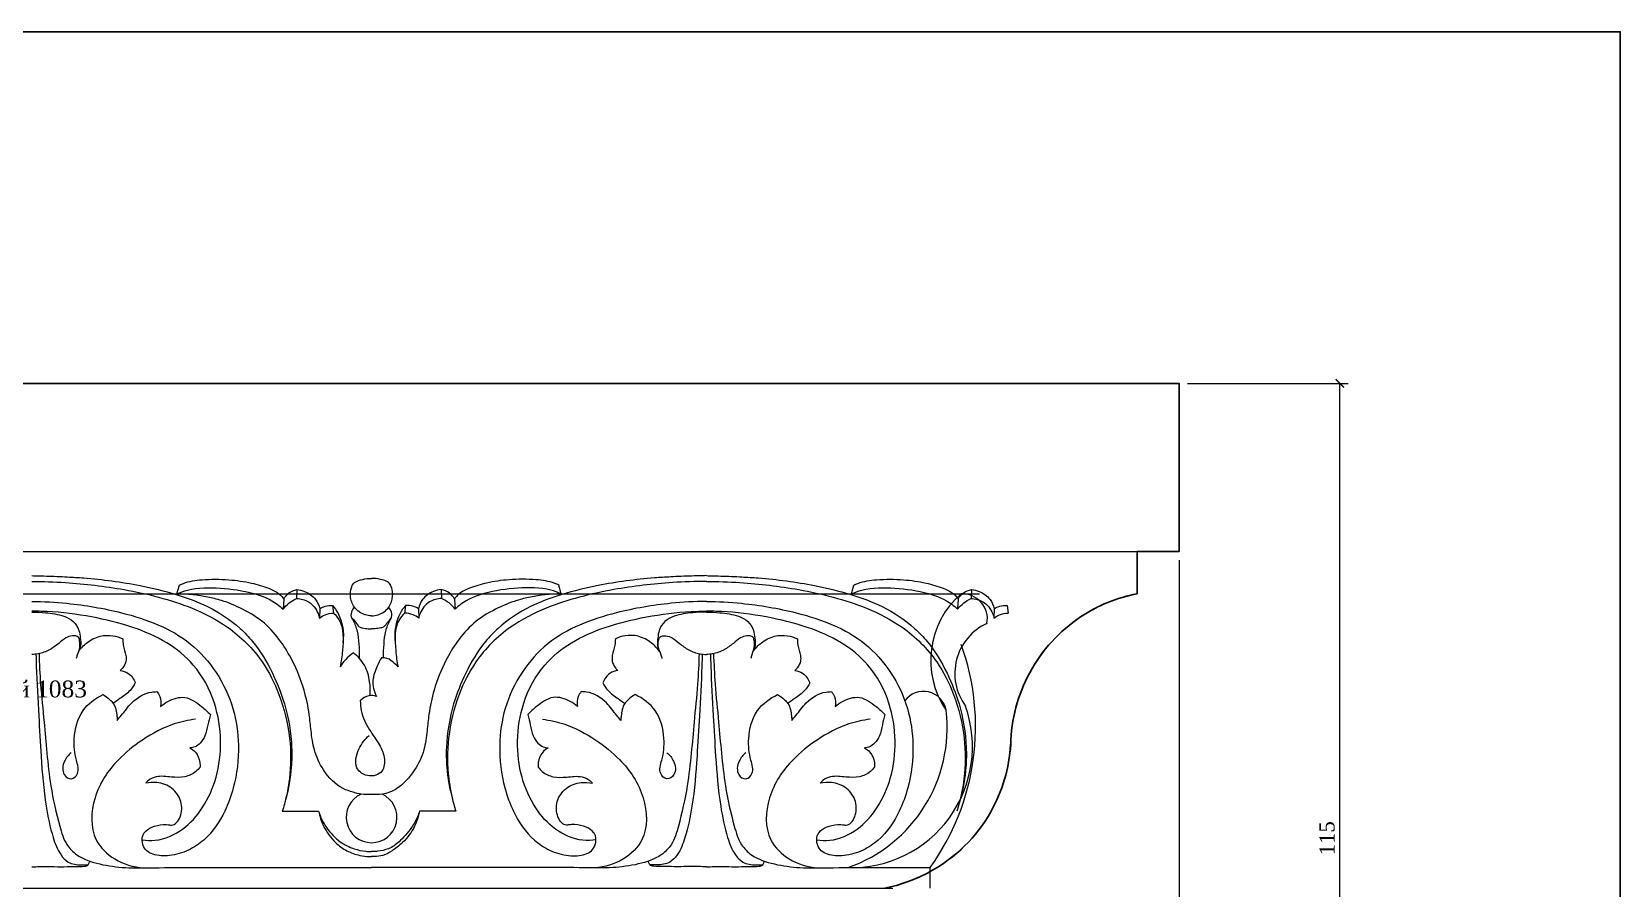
# Model space of a CAD drawing. Header units: millimetres. Extents: x 309006 to 309306, y -103815 to -103615.
# Drawn here: x 309117 to 309305.9, y -103716.8 to -103615 of the extents above; entities that cross this region are included whole.
import ezdxf
from ezdxf import colors
from ezdxf.entities.mleader import LeaderData, LeaderLine
from ezdxf.math import Vec2, Vec3

# ---------------------------------------------------------------- set-up
doc = ezdxf.new("R2010")
doc.units = ezdxf.units.MM
doc.header["$MEASUREMENT"] = 0
doc.layers.add('0.05', color=7, linetype='Continuous', lineweight=5)
doc.layers.add('размеры в модели', color=7, linetype='Continuous')
doc.styles.get("Standard").update_dxf_attribs({"font": 'times.ttf'})
doc.dimstyles.new('M_1', dxfattribs={"dimtxt": 1.8, "dimasz": 1, "dimexe": 1, "dimexo": 1, "dimgap": 0.6, "dimtad": 1, "dimdec": 0, "dimdsep": 46, "dimtxsty": 'Standard', "dimblk": 'ARCHTICK', "dimcen": -5, "dimclrd": 7, "dimclre": 7, "dimclrt": 7, "dimadec": 0, "dimazin": 0, "dimtfac": 1, "dimtdec": 0, "dimtmove": 0, "dimatfit": 3, "dimfxl": 1, "dimtolj": 1, "dimtzin": 0, "dimlwd": 5, "dimlwe": 5, "dimarcsym": 0})

# ---------------------------------------------------------------- blocks, each defined once
blk = doc.blocks.new('_ArchTick')
at = {"color": 0, "linetype": 'ByBlock', "const_width": 0.15}
blk.add_lwpolyline([(-0.5, -0.5), (0.5, 0.5)], dxfattribs=at)
blk = doc.blocks.new('*D23')
at = {"color": 7, "lineweight": 5, "ltscale": 1000, "transparency": 16777216}
for p, q in [((309254.44, -103656.82), (309273.56, -103656.82)), ((309272.56, -103771.82), (309272.56, -103656.82)), ((309200.94, -103771.82), (309273.56, -103771.82))]:
    blk.add_line(p, q, dxfattribs=at)
at = {"layer": 'Defpoints', "color": 0, "ltscale": 1000, "transparency": 16777216}
for p in [(309253.44, -103656.82), (309272.56, -103656.82), (309199.94, -103771.82)]:
    blk.add_point(p, dxfattribs=at)
at = {"color": 7, "lineweight": 5, "ltscale": 1000, "transparency": 16777216}
for p, rotation in [((309272.56, -103656.82), 90), ((309272.56, -103771.82), 270)]:
    blk.add_blockref('_ArchTick', p, dxfattribs=dict(at, rotation=rotation))
at = {"color": 7, "ltscale": 1000, "transparency": 16777216, "insert": (309271.04, -103710.89), "char_height": 1.8, "attachment_point": 5, "rotation": 90}
blk.add_mtext('\\A1;115', dxfattribs=at)
blk = doc.blocks.new('*D22')
at = {"color": 7, "lineweight": 5, "ltscale": 1000, "transparency": 16777216}
for p, q in [((309253.44, -103677.82), (309253.44, -103781.33)), ((309199.94, -103772.82), (309199.94, -103781.33)), ((309199.94, -103780.33), (309253.44, -103780.33))]:
    blk.add_line(p, q, dxfattribs=at)
at = {"layer": 'Defpoints', "color": 0, "ltscale": 1000, "transparency": 16777216}
for p in [(309253.44, -103676.82), (309199.94, -103771.82), (309253.44, -103780.33)]:
    blk.add_point(p, dxfattribs=at)
at = {"color": 7, "lineweight": 5, "ltscale": 1000, "transparency": 16777216, "rotation": 180}
blk.add_blockref('_ArchTick', (309199.94, -103780.33), dxfattribs=at)
at = {"color": 7, "lineweight": 5, "ltscale": 1000, "transparency": 16777216}
blk.add_blockref('_ArchTick', (309253.44, -103780.33), dxfattribs=at)
at = {"color": 7, "ltscale": 1000, "transparency": 16777216, "insert": (309228.03, -103778.81), "char_height": 1.8, "attachment_point": 5}
blk.add_mtext('\\A1;53', dxfattribs=at)

msp = doc.modelspace()

# ---------------------------------------------------------------- linework, layer by layer
at = {"color": 7, "lineweight": 15, "ltscale": 1000}
for p, q in [((309039.98, -103656.83), (309253.44, -103656.82)), ((309253.44, -103656.82), (309253.44, -103676.82)), ((309253.44, -103656.82), (309253.44, -103676.82)), ((309047.24, -103676.82), (309253.44, -103676.82)), ((309248.44, -103676.82), (309248.44, -103681.82)), ((309179.99, -103681.84), (309179.69, -103680.8)), ((309214.49, -103681.84), (309214.79, -103680.8)), ((309094.48, -103681.82), (309229.73, -103681.82)), ((309227.19, -103682.45), (309227.1, -103683.65)), ((309228.76, -103681.33), (309228.73, -103682.38)), ((309231.47, -103683.6), (309231.43, -103684.73)), ((309233, -103683.22), (309233.12, -103684.12)), ((309223.84, -103716.82), (309223.84, -103714.36)), ((309039.98, -103716.82), (309219.41, -103716.82))]:
    msp.add_line(p, q, dxfattribs=at)
at = {"color": 6, "ltscale": 1000}
msp.add_lwpolyline([(309005.89, -103815.04), (309305.89, -103815.04), (309305.89, -103615.04), (309005.89, -103615.04)], close=True, dxfattribs=at)
at = {"color": 7}
for points in [[(309099.48, -103656.83), (309099.48, -103656.83), (309253.44, -103656.82), (309253.44, -103676.82)], [(309193.94, -103656.82), (309193.94, -103656.82), (309253.44, -103656.82), (309253.44, -103676.82)], [(309253.44, -103676.82), (309248.44, -103676.82)]]:
    msp.add_lwpolyline(points, dxfattribs=at)
msp.add_lwpolyline([(309248.44, -103676.82), (309248.44, -103681.82, 0.098511), (309241.74, -103684.57, 0.121961), (309235.68, -103691.21, 0.118829), (309233.42, -103699.73, -0.1146), (309231.06, -103707.74, -0.139731), (309223.84, -103714.84, -0.074614), (309218.44, -103716.82)], format="xyb", dxfattribs=at)
at = {"color": 7, "lineweight": 15, "ltscale": 1000}
msp.add_lwpolyline([(309253.44, -103676.82), (309248.44, -103676.82)], dxfattribs=at)
for centre, radius, start, end in [((309234.45, -103689.76), 10.54, 131.1048, 214.3637), ((309227.64, -103684.83), 3.01, 350.0354, 92.1874), ((309252.01, -103700.04), 18.57, 101.0816, 123.586), ((309252.12, -103700.14), 18.71, 123.6885, 151.5025), ((309233.32, -103691.3), 6.54, 114.5023, 216.3606), ((309200.6, -103697.62), 28.65, 324.2287, 19.9658), ((309252.22, -103700.16), 18.8, 151.599, 178.7055), ((309223.05, -103696.16), 2.74, 9.5569, 144.6615), ((309214.5, -103699.99), 14.38, 268.3914, 19.5346), ((309208.24, -103697.73), 17.63, 289.3873, 6.5897), ((309214.99, -103698.66), 18.46, 330.5058, 356.656), ((309215, -103698.63), 18.47, 298.6117, 330.4298), ((309214.55, -103697.85), 19.36, 281.5966, 298.6651)]:
    msp.add_arc(centre, radius, start, end, dxfattribs=at)
for points, knots in [([(309197.24, -103679.67), (309196.97, -103679.68), (309196.49, -103679.69), (309195.18, -103679.73), (309194.05, -103679.77), (309192.46, -103679.85), (309189.47, -103680.03), (309185.11, -103680.61), (309180.19, -103681.81), (309176.07, -103683.29), (309173.01, -103685.3), (309170.41, -103688.02), (309168.61, -103691.08), (309166.92, -103695.29), (309166.27, -103699.12), (309166.34, -103702.94), (309166.71, -103705), (309167.05, -103706.24)], [0, 0, 0, 0, 0.808477, 1.425041, 3.933569, 4.222991, 6.180353, 12.934215, 17.366894, 21.374335, 26.019869, 28.169235, 32.623241, 36.537961, 41.762726, 44.124224, 47.990111, 47.990111, 47.990111, 47.990111]), ([(309197.24, -103680.35), (309195.9, -103680.36), (309192.22, -103680.48), (309185.8, -103681.26), (309179.21, -103682.88), (309173.52, -103685.77), (309169.89, -103689.37), (309167.57, -103694.04), (309166.41, -103698.79), (309166.43, -103703.25), (309166.99, -103706.13), (309167.37, -103707.38), (309167.45, -103707.65)], [0, 0, 0, 0, 4.001768, 11.032307, 19.410786, 24.184879, 30.024406, 34.367001, 39.703159, 44.548273, 47.627234, 48.468864, 48.468864, 48.468864, 48.468864]), ([(309179.69, -103680.8), (309179.53, -103680.72), (309178.68, -103680.35), (309176.68, -103680.08), (309173.95, -103680.08), (309171.29, -103680.47), (309169.39, -103681.01), (309168.09, -103681.59), (309167.54, -103682.11), (309167.31, -103682.42), (309167.29, -103682.45)], [0, 0, 0, 0, 0.515756, 2.779061, 5.972261, 8.691218, 10.823437, 11.882856, 12.928385, 13.039124, 13.039124, 13.039124, 13.039124]), ([(309197.24, -103679.67), (309197.51, -103679.68), (309197.98, -103679.69), (309199.29, -103679.73), (309200.43, -103679.77), (309202.01, -103679.85), (309205.01, -103680.03), (309209.36, -103680.61), (309214.29, -103681.81), (309218.41, -103683.29), (309221.46, -103685.3), (309224.07, -103688.02), (309225.87, -103691.08), (309227.56, -103695.29), (309228.2, -103699.12), (309228.13, -103702.94), (309227.77, -103705), (309227.42, -103706.24)], [0, 0, 0, 0, 0.808477, 1.425041, 3.933569, 4.222991, 6.180353, 12.934215, 17.366894, 21.374335, 26.019869, 28.169235, 32.623241, 36.537961, 41.762726, 44.124224, 47.990111, 47.990111, 47.990111, 47.990111]), ([(309197.24, -103680.35), (309198.57, -103680.36), (309202.25, -103680.48), (309208.68, -103681.26), (309215.26, -103682.88), (309220.95, -103685.77), (309224.58, -103689.37), (309226.91, -103694.04), (309228.07, -103698.79), (309228.05, -103703.25), (309227.49, -103706.13), (309227.11, -103707.38), (309227.02, -103707.65)], [0, 0, 0, 0, 4.001768, 11.032307, 19.410786, 24.184879, 30.024406, 34.367001, 39.703159, 44.548273, 47.627234, 48.468864, 48.468864, 48.468864, 48.468864]), ([(309214.79, -103680.8), (309214.94, -103680.72), (309215.79, -103680.35), (309217.8, -103680.08), (309220.52, -103680.08), (309223.19, -103680.47), (309225.09, -103681.01), (309226.38, -103681.59), (309226.93, -103682.11), (309227.17, -103682.42), (309227.19, -103682.45)], [0, 0, 0, 0, 0.515756, 2.779061, 5.972261, 8.691218, 10.823437, 11.882856, 12.928385, 13.039124, 13.039124, 13.039124, 13.039124]), ([(309179.99, -103681.84), (309179.35, -103681.84), (309178.12, -103681.91), (309176.35, -103682.19), (309174.35, -103682.68), (309172.04, -103683.65), (309169.52, -103685.18), (309167.62, -103687.4), (309166.02, -103690.07), (309164.86, -103692.99), (309164.26, -103695.83), (309164.03, -103698.21), (309163.74, -103700.51), (309162.59, -103703), (309160.86, -103704.82), (309159.72, -103705.4), (309158.6, -103705.71), (309157.85, -103705.67), (309157.03, -103705.67), (309156.27, -103705.71), (309155.15, -103705.4), (309153.41, -103704.82), (309151.69, -103703), (309150.54, -103700.51), (309150.25, -103698.21), (309150.02, -103695.83), (309149.42, -103692.99), (309148.26, -103690.07), (309146.65, -103687.4), (309144.76, -103685.18), (309142.23, -103683.65), (309139.93, -103682.68), (309137.93, -103682.19), (309136.16, -103681.91), (309134.93, -103681.84), (309134.29, -103681.84)], [-37.041661, -37.041661, -37.041661, -37.041661, -35.134622, -33.347044, -31.681795, -28.964876, -25.864823, -22.928167, -20.301658, -16.534228, -13.584039, -11.637373, -9.325887, -6.706496, -3.473058, -2.222776, -1.244358, 0, 0, 1.244358, 2.222776, 3.473058, 6.706496, 9.325887, 11.637373, 13.584039, 16.534228, 20.301658, 22.928167, 25.864823, 28.964876, 31.681795, 33.347044, 35.134622, 37.041661, 37.041661, 37.041661, 37.041661]), ([(309179.99, -103681.84), (309179.58, -103681.67), (309177.92, -103681.07), (309174.76, -103681.07), (309171.13, -103681.57), (309168.59, -103682.58), (309167.59, -103683.44), (309167.37, -103683.65)], [0, 0, 0, 0, 1.323947, 5.248922, 9.287671, 12.33774, 13.237271, 13.237271, 13.237271, 13.237271]), ([(309197.24, -103682.74), (309195.84, -103682.75), (309192.25, -103682.94), (309187.17, -103683.82), (309182.19, -103685.35), (309178.19, -103687.62), (309175.11, -103691.09), (309173.14, -103695.29), (309172.46, -103700.05), (309172.95, -103704.24), (309174.37, -103708.09), (309176.13, -103710.79), (309178.62, -103712.41), (309180.72, -103713.05), (309182.49, -103712.98), (309183.64, -103712.44), (309184.11, -103711.6), (309184.16, -103710.76), (309183.76, -103709.99), (309182.87, -103709.48), (309181.82, -103709.2), (309181.02, -103709.27), (309180.49, -103709.34), (309179.94, -103709.04), (309179.41, -103708.06), (309179.31, -103706.44), (309180.47, -103704.8), (309182.16, -103704.17), (309183.26, -103704.24), (309183.7, -103704.34)], [0, 0, 0, 0, 4.188849, 10.781633, 15.408458, 19.771902, 24.370896, 29.099783, 33.490124, 38.627716, 41.554338, 45.809023, 47.979328, 50.329301, 52.31638, 53.144016, 54.013487, 55.051325, 55.521974, 56.570971, 57.972337, 58.7358, 58.967382, 59.574583, 60.436722, 62.243535, 64.125719, 66.050583, 67.385999, 67.385999, 67.385999, 67.385999]), ([(309197.24, -103682.74), (309198.63, -103682.75), (309202.23, -103682.94), (309207.31, -103683.82), (309212.29, -103685.35), (309216.28, -103687.62), (309219.36, -103691.09), (309221.33, -103695.29), (309222.01, -103700.05), (309221.53, -103704.24), (309220.11, -103708.09), (309218.34, -103710.79), (309215.86, -103712.41), (309213.75, -103713.05), (309211.99, -103712.98), (309210.84, -103712.44), (309210.36, -103711.6), (309210.31, -103710.76), (309210.71, -103709.99), (309211.6, -103709.48), (309212.65, -103709.2), (309213.45, -103709.27), (309213.99, -103709.34), (309214.53, -103709.04), (309215.07, -103708.06), (309215.17, -103706.44), (309214, -103704.8), (309212.31, -103704.17), (309211.21, -103704.24), (309210.78, -103704.34)], [0, 0, 0, 0, 4.188849, 10.781633, 15.408458, 19.771902, 24.370896, 29.099783, 33.490124, 38.627716, 41.554338, 45.809023, 47.979328, 50.329301, 52.31638, 53.144016, 54.013487, 55.051325, 55.521974, 56.570971, 57.972337, 58.7358, 58.967382, 59.574583, 60.436722, 62.243535, 64.125719, 66.050583, 67.385999, 67.385999, 67.385999, 67.385999]), ([(309214.49, -103681.84), (309214.9, -103681.67), (309216.55, -103681.07), (309219.72, -103681.07), (309223.34, -103681.57), (309225.89, -103682.58), (309226.89, -103683.44), (309227.1, -103683.65)], [0, 0, 0, 0, 1.323947, 5.248922, 9.287671, 12.33774, 13.237271, 13.237271, 13.237271, 13.237271]), ([(309227.1, -103683.65), (309227.32, -103683.38), (309227.81, -103682.89), (309228.41, -103682.53), (309228.73, -103682.38)], [0, 0, 0, 0, 1.033904, 2.074163, 2.074163, 2.074163, 2.074163]), ([(309227.19, -103682.45), (309227.34, -103682.17), (309227.78, -103681.65), (309228.42, -103681.4), (309228.76, -103681.33)], [0, 0, 0, 0, 0.942392, 1.976288, 1.976288, 1.976288, 1.976288]), ([(309228.73, -103682.38), (309229.21, -103682.41), (309230.32, -103682.68), (309231.18, -103683.78), (309231.4, -103684.54), (309231.43, -103684.73)], [0, 0, 0, 0, 1.460822, 3.262784, 3.83394, 3.83394, 3.83394, 3.83394]), ([(309228.76, -103681.33), (309229.07, -103681.37), (309229.9, -103681.58), (309231, -103682.31), (309231.38, -103683.21), (309231.47, -103683.6)], [0, 0, 0, 0, 0.945261, 2.540891, 3.749712, 3.749712, 3.749712, 3.749712]), ([(309184.12, -103711.05), (309183.61, -103711.14), (309181.89, -103711.23), (309179.15, -103710), (309176.7, -103707.22), (309175.09, -103703.57), (309174.59, -103699.25), (309175.33, -103694.55), (309177.57, -103690.36), (309181.18, -103687.42), (309185.39, -103685.64), (309190.2, -103684.47), (309194.25, -103683.95), (309196.63, -103683.9), (309197.24, -103683.91)], [0, 0, 0, 0, 1.551786, 5.067255, 8.524265, 12.491706, 16.836752, 21.412361, 26.572737, 30.69784, 35.124723, 40.185262, 45.516198, 47.327416, 47.327416, 47.327416, 47.327416]), ([(309197.24, -103684.01), (309196.7, -103684), (309195.41, -103684.07), (309193.7, -103684.3), (309192.25, -103685.04), (309191.6, -103686.06), (309191.46, -103687.08), (309191.34, -103688.1), (309191.81, -103688.85), (309191.92, -103689.38), (309191.95, -103689.52)], [0, 0, 0, 0, 1.622426, 3.865878, 5.132572, 6.368876, 7.300728, 8.215673, 9.370178, 9.820989, 9.820989, 9.820989, 9.820989]), ([(309210.36, -103711.05), (309210.87, -103711.14), (309212.58, -103711.23), (309215.32, -103710), (309217.77, -103707.22), (309219.38, -103703.57), (309219.88, -103699.25), (309219.15, -103694.55), (309216.9, -103690.36), (309213.29, -103687.42), (309209.08, -103685.64), (309204.27, -103684.47), (309200.22, -103683.95), (309197.84, -103683.9), (309197.24, -103683.91)], [0, 0, 0, 0, 1.551786, 5.067255, 8.524265, 12.491706, 16.836752, 21.412361, 26.572737, 30.69784, 35.124723, 40.185262, 45.516198, 47.327416, 47.327416, 47.327416, 47.327416]), ([(309197.24, -103684.01), (309197.78, -103684), (309199.06, -103684.07), (309200.77, -103684.3), (309202.23, -103685.04), (309202.87, -103686.06), (309203.01, -103687.08), (309203.14, -103688.1), (309202.67, -103688.85), (309202.56, -103689.38), (309202.52, -103689.52)], [0, 0, 0, 0, 1.622426, 3.865878, 5.132572, 6.368876, 7.300728, 8.215673, 9.370178, 9.820989, 9.820989, 9.820989, 9.820989]), ([(309231.43, -103684.73), (309231.64, -103684.56), (309232.16, -103684.24), (309232.77, -103684.13), (309233.12, -103684.12)], [0, 0, 0, 0, 0.785456, 1.814342, 1.814342, 1.814342, 1.814342]), ([(309231.47, -103683.6), (309231.67, -103683.47), (309232.17, -103683.25), (309232.71, -103683.2), (309233, -103683.22)], [0, 0, 0, 0, 0.709828, 1.594781, 1.594781, 1.594781, 1.594781]), ([(309186.42, -103687.17), (309186.42, -103687.43), (309186.39, -103688.11), (309186.05, -103688.96), (309185.99, -103689.92), (309186.31, -103690.53), (309186.62, -103690.85), (309186.73, -103690.95)], [0, 0, 0, 0, 0.773555, 2.041484, 2.698056, 3.591464, 4.029398, 4.029398, 4.029398, 4.029398]), ([(309191.7, -103688.71), (309191.42, -103688.32), (309190.68, -103687.54), (309189.23, -103686.76), (309187.67, -103686.73), (309186.78, -103687), (309186.42, -103687.17)], [0, 0, 0, 0, 1.422897, 3.212754, 4.750231, 5.96875, 5.96875, 5.96875, 5.96875]), ([(309191.62, -103688.54), (309191.49, -103688.17), (309191.47, -103687.64), (309191.69, -103686.83), (309192.47, -103686.78), (309193.28, -103687.05), (309194.09, -103687.8), (309195.13, -103688.55), (309196.26, -103688.96), (309196.99, -103689.04), (309197.24, -103689.05)], [0, 0, 0, 0, 1.174502, 1.591473, 2.312339, 3.116307, 4.192503, 5.54131, 6.9718, 7.725604, 7.725604, 7.725604, 7.725604]), ([(309202.85, -103688.54), (309202.99, -103688.17), (309203.01, -103687.64), (309202.79, -103686.83), (309202, -103686.78), (309201.2, -103687.05), (309200.39, -103687.8), (309199.35, -103688.55), (309198.22, -103688.96), (309197.49, -103689.04), (309197.24, -103689.05)], [0, 0, 0, 0, 1.174502, 1.591473, 2.312339, 3.116307, 4.192503, 5.54131, 6.9718, 7.725604, 7.725604, 7.725604, 7.725604]), ([(309202.78, -103688.71), (309203.05, -103688.32), (309203.8, -103687.54), (309205.24, -103686.76), (309206.8, -103686.73), (309207.69, -103687), (309208.06, -103687.17)], [0, 0, 0, 0, 1.422897, 3.212754, 4.750231, 5.96875, 5.96875, 5.96875, 5.96875]), ([(309208.06, -103687.17), (309208.06, -103687.43), (309208.08, -103688.11), (309208.43, -103688.96), (309208.49, -103689.92), (309208.16, -103690.53), (309207.86, -103690.85), (309207.74, -103690.95)], [0, 0, 0, 0, 0.773555, 2.041484, 2.698056, 3.591464, 4.029398, 4.029398, 4.029398, 4.029398]), ([(309196.38, -103688.94), (309196.34, -103690.15), (309196.21, -103692.87), (309195.79, -103696.8), (309195.46, -103700.83), (309194.99, -103704.99), (309194.17, -103708.61), (309193.32, -103711.53), (309191.62, -103713.24), (309189.11, -103714.04), (309186.02, -103714.45), (309180.46, -103714.33), (309170.72, -103714.38), (309162.07, -103714.35), (309157.44, -103714.36)], [0, 0, 0, 0, 3.629485, 8.160823, 11.853125, 15.774876, 20.680082, 23.05643, 24.720319, 27.663509, 30.738919, 34.090591, 44.30094, 60.005079, 60.005079, 60.005079, 60.005079]), ([(309196.74, -103689.01), (309196.73, -103689.48), (309196.67, -103691.93), (309196.42, -103695.97), (309196.13, -103701.51), (309195.73, -103706.37), (309194.92, -103710.31), (309194.07, -103712.62), (309192.87, -103713.91), (309191.6, -103714.07), (309190.81, -103714.06), (309190.53, -103714.03)], [0, 0, 0, 0, 1.430025, 7.333929, 12.135373, 18.098346, 21.92193, 24.194381, 25.399708, 26.984413, 27.808115, 27.808115, 27.808115, 27.808115]), ([(309197.73, -103689.01), (309197.74, -103689.48), (309197.8, -103691.93), (309198.05, -103695.97), (309198.34, -103701.51), (309198.74, -103706.37), (309199.55, -103710.31), (309200.4, -103712.62), (309201.61, -103713.91), (309202.87, -103714.07), (309203.67, -103714.06), (309203.94, -103714.03)], [0, 0, 0, 0, 1.430025, 7.333929, 12.135373, 18.098346, 21.92193, 24.194381, 25.399708, 26.984413, 27.808115, 27.808115, 27.808115, 27.808115]), ([(309198.09, -103688.94), (309198.14, -103690.15), (309198.27, -103692.87), (309198.68, -103696.8), (309199.02, -103700.83), (309199.48, -103704.99), (309200.3, -103708.61), (309201.16, -103711.53), (309202.85, -103713.24), (309205.36, -103714.04), (309208.46, -103714.45), (309214.01, -103714.33), (309223.76, -103714.38), (309223.84, -103714.36), (309223.84, -103714.36)], [0, 0, 0, 0, 3.629485, 8.160823, 11.853125, 15.774876, 20.680082, 23.05643, 24.720319, 27.663509, 30.738919, 34.090591, 44.30094, 60.005079, 60.005079, 60.005079, 60.005079]), ([(309186.73, -103690.95), (309186.41, -103690.99), (309185.6, -103691.24), (309185.1, -103691.96), (309184.93, -103692.41)], [0, 0, 0, 0, 0.981872, 2.419773, 2.419773, 2.419773, 2.419773]), ([(309207.74, -103690.95), (309208.07, -103690.99), (309208.87, -103691.24), (309209.38, -103691.96), (309209.55, -103692.41)], [0, 0, 0, 0, 0.981872, 2.419773, 2.419773, 2.419773, 2.419773]), ([(309181.94, -103695.22), (309181.67, -103694.99), (309180.81, -103694.4), (309178.91, -103693.81), (309177.24, -103695.06), (309176.33, -103695.83), (309176.01, -103696.17)], [0, 0, 0, 0, 1.066517, 3.142758, 5.41219, 6.802657, 6.802657, 6.802657, 6.802657]), ([(309182.37, -103693.46), (309182.22, -103693.63), (309181.88, -103694.17), (309181.86, -103694.84), (309181.94, -103695.22)], [0, 0, 0, 0, 0.676105, 1.863137, 1.863137, 1.863137, 1.863137]), ([(309187.08, -103696.87), (309186.92, -103696.68), (309186.33, -103696), (309185.31, -103694.54), (309183.7, -103693.51), (309182.58, -103693.46), (309182.37, -103693.46)], [0, 0, 0, 0, 0.745923, 2.692621, 5.37553, 6.013683, 6.013683, 6.013683, 6.013683]), ([(309184.93, -103692.41), (309185.1, -103692.73), (309185.6, -103693.49), (309186.61, -103694.17), (309187.28, -103694.67), (309187.55, -103694.86)], [0, 0, 0, 0, 1.102722, 2.648124, 3.624233, 3.624233, 3.624233, 3.624233]), ([(309188.77, -103693.81), (309188.48, -103693.98), (309188.05, -103694.31), (309187.28, -103695.08), (309187.14, -103696.03), (309187.08, -103696.71), (309187.08, -103696.87)], [0, 0, 0, 0, 1.012092, 1.614142, 3.197313, 3.689702, 3.689702, 3.689702, 3.689702]), ([(309192.53, -103700.72), (309192.88, -103700.98), (309193.5, -103701.74), (309193.73, -103703.21), (309192.53, -103704.09), (309191.47, -103703.02), (309192.13, -103701.26), (309192.34, -103698.77), (309191.56, -103695.61), (309189.69, -103694.24), (309188.77, -103693.81)], [0, 0, 0, 0, 1.300533, 2.888513, 3.852399, 4.816352, 6.409132, 8.991595, 12.47542, 15.522718, 15.522718, 15.522718, 15.522718]), ([(309201.94, -103700.72), (309201.6, -103700.98), (309200.98, -103701.74), (309200.75, -103703.21), (309201.95, -103704.09), (309203, -103703.02), (309202.35, -103701.26), (309202.13, -103698.77), (309202.91, -103695.61), (309204.79, -103694.24), (309205.71, -103693.81)], [0, 0, 0, 0, 1.300533, 2.888513, 3.852399, 4.816352, 6.409132, 8.991595, 12.47542, 15.522718, 15.522718, 15.522718, 15.522718]), ([(309205.71, -103693.81), (309206, -103693.98), (309206.43, -103694.31), (309207.19, -103695.08), (309207.34, -103696.03), (309207.39, -103696.71), (309207.4, -103696.87)], [0, 0, 0, 0, 1.012092, 1.614142, 3.197313, 3.689702, 3.689702, 3.689702, 3.689702]), ([(309209.55, -103692.41), (309209.37, -103692.73), (309208.88, -103693.49), (309207.86, -103694.17), (309207.19, -103694.67), (309206.92, -103694.86)], [0, 0, 0, 0, 1.102722, 2.648124, 3.624233, 3.624233, 3.624233, 3.624233]), ([(309207.4, -103696.87), (309207.56, -103696.68), (309208.14, -103696), (309209.17, -103694.54), (309210.78, -103693.51), (309211.89, -103693.46), (309212.1, -103693.46)], [0, 0, 0, 0, 0.745923, 2.692621, 5.37553, 6.013683, 6.013683, 6.013683, 6.013683]), ([(309212.1, -103693.46), (309212.25, -103693.63), (309212.59, -103694.17), (309212.62, -103694.84), (309212.54, -103695.22)], [0, 0, 0, 0, 0.676105, 1.863137, 1.863137, 1.863137, 1.863137]), ([(309212.54, -103695.22), (309212.8, -103694.99), (309213.66, -103694.4), (309215.57, -103693.81), (309217.23, -103695.06), (309218.15, -103695.83), (309218.46, -103696.17)], [0, 0, 0, 0, 1.066517, 3.142758, 5.41219, 6.802657, 6.802657, 6.802657, 6.802657]), ([(309176.01, -103696.17), (309176.1, -103696.59), (309176.33, -103697.42), (309176.54, -103698.63), (309177.11, -103699.54), (309177.77, -103700.03), (309178.23, -103700.14), (309178.43, -103700.15)], [0, 0, 0, 0, 1.278231, 2.600208, 3.649854, 4.399554, 5.018935, 5.018935, 5.018935, 5.018935]), ([(309177.77, -103696.74), (309178.63, -103696.85), (309180.87, -103697.33), (309184, -103699.01), (309187.47, -103701.78), (309190.14, -103705.73), (309190.37, -103710.77), (309187.38, -103713.65), (309185.15, -103714.32), (309183.96, -103714.4)], [0, 0, 0, 0, 2.587513, 6.822553, 10.51569, 15.828031, 20.827347, 23.978309, 27.55565, 27.55565, 27.55565, 27.55565]), ([(309216.7, -103696.74), (309215.85, -103696.85), (309213.6, -103697.33), (309210.48, -103699.01), (309207.01, -103701.78), (309204.34, -103705.73), (309204.1, -103710.77), (309207.1, -103713.65), (309209.32, -103714.32), (309210.51, -103714.4)], [0, 0, 0, 0, 2.587513, 6.822553, 10.51569, 15.828031, 20.827347, 23.978309, 27.55565, 27.55565, 27.55565, 27.55565]), ([(309218.46, -103696.17), (309218.37, -103696.59), (309218.15, -103697.42), (309217.93, -103698.63), (309217.36, -103699.54), (309216.7, -103700.03), (309216.25, -103700.14), (309216.04, -103700.15)], [0, 0, 0, 0, 1.278231, 2.600208, 3.649854, 4.399554, 5.018935, 5.018935, 5.018935, 5.018935]), ([(309178.43, -103700.15), (309178.19, -103700.28), (309177.61, -103700.72), (309177.25, -103701.61), (309177.23, -103702.23), (309177.24, -103702.42)], [0, 0, 0, 0, 0.816752, 2.135232, 2.694035, 2.694035, 2.694035, 2.694035]), ([(309216.04, -103700.15), (309216.28, -103700.28), (309216.87, -103700.72), (309217.23, -103701.61), (309217.25, -103702.23), (309217.23, -103702.42)], [0, 0, 0, 0, 0.816752, 2.135232, 2.694035, 2.694035, 2.694035, 2.694035]), ([(309177.24, -103702.42), (309177.38, -103702.62), (309177.88, -103703.16), (309179.07, -103703.69), (309180.7, -103703.64), (309182.2, -103703.4), (309183.26, -103703.86), (309183.6, -103704.22), (309183.7, -103704.34)], [0, 0, 0, 0, 0.728194, 2.168683, 3.742329, 5.583834, 6.598796, 7.058129, 7.058129, 7.058129, 7.058129]), ([(309217.23, -103702.42), (309217.09, -103702.62), (309216.6, -103703.16), (309215.4, -103703.69), (309213.77, -103703.64), (309212.28, -103703.4), (309211.21, -103703.86), (309210.87, -103704.22), (309210.78, -103704.34)], [0, 0, 0, 0, 0.728194, 2.168683, 3.742329, 5.583834, 6.598796, 7.058129, 7.058129, 7.058129, 7.058129]), ([(309197.24, -103714.26), (309196.93, -103714.26), (309196.04, -103714.25), (309194.64, -103714.25), (309193.24, -103714.28), (309192.02, -103714.2), (309191.2, -103714.29), (309190.51, -103714.11), (309190.4, -103713.79), (309190.35, -103713.65), (309190.34, -103713.61)], [0, 0, 0, 0, 0.926587, 2.663175, 4.188665, 5.156936, 6.288284, 6.740344, 7.086663, 7.207622, 7.207622, 7.207622, 7.207622]), ([(309197.24, -103714.26), (309197.55, -103714.26), (309198.43, -103714.25), (309199.83, -103714.25), (309201.24, -103714.28), (309202.45, -103714.2), (309203.28, -103714.29), (309203.97, -103714.11), (309204.07, -103713.79), (309204.13, -103713.65), (309204.14, -103713.61)], [0, 0, 0, 0, 0.926587, 2.663175, 4.188665, 5.156936, 6.288284, 6.740344, 7.086663, 7.207622, 7.207622, 7.207622, 7.207622])]:
    msp.add_open_spline(points, degree=3, knots=knots, dxfattribs=at)
at = {"layer": '0.05', "color": 7, "lineweight": 15, "ltscale": 1000}
for p, q in [((309134.29, -103681.84), (309134.59, -103680.8)), ((309134.29, -103681.84), (309134.59, -103680.8)), ((309146.99, -103682.45), (309146.91, -103683.65)), ((309148.56, -103681.33), (309148.53, -103682.38)), ((309165.72, -103681.33), (309165.75, -103682.38)), ((309167.29, -103682.45), (309167.37, -103683.65)), ((309151.27, -103683.6), (309151.23, -103684.73)), ((309152.8, -103683.22), (309152.92, -103684.12)), ((309161.47, -103683.22), (309161.36, -103684.12)), ((309163, -103683.6), (309163.04, -103684.73)), ((309146.82, -103707.65), (309151.14, -103707.65)), ((309167.45, -103707.65), (309163.14, -103707.65))]:
    msp.add_line(p, q, dxfattribs=at)
msp.add_arc((309157.44, -103708.39), 3.02, 114.2827, 65.7173, dxfattribs=at)
for points, knots in [([(309117.04, -103679.67), (309117.31, -103679.68), (309117.78, -103679.69), (309119.09, -103679.73), (309120.23, -103679.77), (309121.82, -103679.85), (309124.81, -103680.03), (309129.17, -103680.61), (309134.09, -103681.81), (309138.21, -103683.29), (309141.26, -103685.3), (309143.87, -103688.02), (309145.67, -103691.08), (309147.36, -103695.29), (309148, -103699.12), (309147.93, -103702.94), (309147.57, -103705), (309147.23, -103706.24)], [0, 0, 0, 0, 0.808477, 1.425041, 3.933569, 4.222991, 6.180353, 12.934215, 17.366894, 21.374335, 26.019869, 28.169235, 32.623241, 36.537961, 41.762726, 44.124224, 47.990111, 47.990111, 47.990111, 47.990111]), ([(309117.04, -103680.35), (309118.37, -103680.36), (309122.05, -103680.48), (309128.48, -103681.26), (309135.07, -103682.88), (309140.75, -103685.77), (309144.38, -103689.37), (309146.71, -103694.04), (309147.87, -103698.79), (309147.85, -103703.25), (309147.29, -103706.13), (309146.91, -103707.38), (309146.82, -103707.65)], [0, 0, 0, 0, 4.001768, 11.032307, 19.410786, 24.184879, 30.024406, 34.367001, 39.703159, 44.548273, 47.627234, 48.468864, 48.468864, 48.468864, 48.468864]), ([(309134.59, -103680.8), (309134.75, -103680.72), (309135.59, -103680.35), (309137.6, -103680.08), (309140.32, -103680.08), (309142.99, -103680.47), (309144.89, -103681.01), (309146.19, -103681.59), (309146.73, -103682.11), (309146.97, -103682.42), (309146.99, -103682.45)], [0, 0, 0, 0, 0.515756, 2.779061, 5.972261, 8.691218, 10.823437, 11.882856, 12.928385, 13.039124, 13.039124, 13.039124, 13.039124]), ([(309157.44, -103684.44), (309157.18, -103684.44), (309156.39, -103684.34), (309155.31, -103683.54), (309154.85, -103682.24), (309154.97, -103681.26), (309155.26, -103680.54), (309155.99, -103680.18), (309156.73, -103680.03), (309157.26, -103680), (309157.44, -103680)], [0, 0, 0, 0, 0.777741, 2.345306, 3.724531, 4.720781, 5.27347, 5.952361, 7.011193, 7.549909, 7.549909, 7.549909, 7.549909]), ([(309157.44, -103684.44), (309157.7, -103684.44), (309158.49, -103684.34), (309159.57, -103683.54), (309160.02, -103682.24), (309159.91, -103681.26), (309159.61, -103680.54), (309158.89, -103680.18), (309158.15, -103680.03), (309157.62, -103680), (309157.44, -103680)], [0, 0, 0, 0, 0.777741, 2.345306, 3.724531, 4.720781, 5.27347, 5.952361, 7.011193, 7.549909, 7.549909, 7.549909, 7.549909]), ([(309117.04, -103682.74), (309118.44, -103682.75), (309122.03, -103682.94), (309127.11, -103683.82), (309132.09, -103685.35), (309136.09, -103687.62), (309139.16, -103691.09), (309141.14, -103695.29), (309141.81, -103700.05), (309141.33, -103704.24), (309139.91, -103708.09), (309138.14, -103710.79), (309135.66, -103712.41), (309133.55, -103713.05), (309131.79, -103712.98), (309130.64, -103712.44), (309130.17, -103711.6), (309130.11, -103710.76), (309130.52, -103709.99), (309131.4, -103709.48), (309132.45, -103709.2), (309133.25, -103709.27), (309133.79, -103709.34), (309134.33, -103709.04), (309134.87, -103708.06), (309134.97, -103706.44), (309133.81, -103704.8), (309132.12, -103704.17), (309131.01, -103704.24), (309130.58, -103704.34)], [0, 0, 0, 0, 4.188849, 10.781633, 15.408458, 19.771902, 24.370896, 29.099783, 33.490124, 38.627716, 41.554338, 45.809023, 47.979328, 50.329301, 52.31638, 53.144016, 54.013487, 55.051325, 55.521974, 56.570971, 57.972337, 58.7358, 58.967382, 59.574583, 60.436722, 62.243535, 64.125719, 66.050583, 67.385999, 67.385999, 67.385999, 67.385999]), ([(309134.29, -103681.84), (309134.7, -103681.67), (309136.35, -103681.07), (309139.52, -103681.07), (309143.15, -103681.57), (309145.69, -103682.58), (309146.69, -103683.44), (309146.91, -103683.65)], [0, 0, 0, 0, 1.323947, 5.248922, 9.287671, 12.33774, 13.237271, 13.237271, 13.237271, 13.237271]), ([(309146.91, -103683.65), (309147.12, -103683.38), (309147.61, -103682.89), (309148.21, -103682.53), (309148.53, -103682.38)], [0, 0, 0, 0, 1.033904, 2.074163, 2.074163, 2.074163, 2.074163]), ([(309146.99, -103682.45), (309147.15, -103682.17), (309147.58, -103681.65), (309148.22, -103681.4), (309148.56, -103681.33)], [0, 0, 0, 0, 0.942392, 1.976288, 1.976288, 1.976288, 1.976288]), ([(309148.53, -103682.38), (309149.01, -103682.41), (309150.13, -103682.68), (309150.98, -103683.78), (309151.2, -103684.54), (309151.23, -103684.73)], [0, 0, 0, 0, 1.460822, 3.262784, 3.83394, 3.83394, 3.83394, 3.83394]), ([(309148.56, -103681.33), (309148.87, -103681.37), (309149.7, -103681.58), (309150.8, -103682.31), (309151.18, -103683.21), (309151.27, -103683.6)], [0, 0, 0, 0, 0.945261, 2.540891, 3.749712, 3.749712, 3.749712, 3.749712]), ([(309165.72, -103681.33), (309165.4, -103681.37), (309164.58, -103681.58), (309163.48, -103682.31), (309163.1, -103683.21), (309163, -103683.6)], [0, 0, 0, 0, 0.945261, 2.540891, 3.749712, 3.749712, 3.749712, 3.749712]), ([(309165.75, -103682.38), (309165.26, -103682.41), (309164.15, -103682.68), (309163.3, -103683.78), (309163.08, -103684.54), (309163.04, -103684.73)], [0, 0, 0, 0, 1.460822, 3.262784, 3.83394, 3.83394, 3.83394, 3.83394]), ([(309167.29, -103682.45), (309167.13, -103682.17), (309166.7, -103681.65), (309166.06, -103681.4), (309165.72, -103681.33)], [0, 0, 0, 0, 0.942392, 1.976288, 1.976288, 1.976288, 1.976288]), ([(309167.37, -103683.65), (309167.16, -103683.38), (309166.67, -103682.89), (309166.07, -103682.53), (309165.75, -103682.38)], [0, 0, 0, 0, 1.033904, 2.074163, 2.074163, 2.074163, 2.074163]), ([(309130.16, -103711.05), (309130.67, -103711.14), (309132.38, -103711.23), (309135.12, -103710), (309137.57, -103707.22), (309139.18, -103703.57), (309139.69, -103699.25), (309138.95, -103694.55), (309136.7, -103690.36), (309133.09, -103687.42), (309128.88, -103685.64), (309124.07, -103684.47), (309120.03, -103683.95), (309117.64, -103683.9), (309117.04, -103683.91)], [0, 0, 0, 0, 1.551786, 5.067255, 8.524265, 12.491706, 16.836752, 21.412361, 26.572737, 30.69784, 35.124723, 40.185262, 45.516198, 47.327416, 47.327416, 47.327416, 47.327416]), ([(309117.04, -103684.01), (309117.58, -103684), (309118.87, -103684.07), (309120.58, -103684.3), (309122.03, -103685.04), (309122.68, -103686.06), (309122.81, -103687.08), (309122.94, -103688.1), (309122.47, -103688.85), (309122.36, -103689.38), (309122.33, -103689.52)], [0, 0, 0, 0, 1.622426, 3.865878, 5.132572, 6.368876, 7.300728, 8.215673, 9.370178, 9.820989, 9.820989, 9.820989, 9.820989]), ([(309151.23, -103684.73), (309151.44, -103684.56), (309151.96, -103684.24), (309152.58, -103684.13), (309152.92, -103684.12)], [0, 0, 0, 0, 0.785456, 1.814342, 1.814342, 1.814342, 1.814342]), ([(309151.27, -103683.6), (309151.48, -103683.47), (309151.97, -103683.25), (309152.51, -103683.2), (309152.8, -103683.22)], [0, 0, 0, 0, 0.709828, 1.594781, 1.594781, 1.594781, 1.594781]), ([(309152.8, -103683.22), (309153.05, -103683.51), (309153.94, -103684.78), (309154.18, -103686.45), (309154.04, -103687.6)], [0, 0, 0, 0, 1.148394, 4.630651, 4.630651, 4.630651, 4.630651]), ([(309152.92, -103684.12), (309153.15, -103684.35), (309154.2, -103685.57), (309154.04, -103688.04), (309153.84, -103689.88), (309153.69, -103690.51)], [0, 0, 0, 0, 0.979786, 4.706936, 6.659493, 6.659493, 6.659493, 6.659493]), ([(309156.02, -103689.44), (309156.03, -103688.9), (309155.97, -103687.84), (309155.84, -103686.3), (309155.41, -103685.26), (309154.96, -103684.5), (309155.07, -103683.9), (309155.29, -103683.53), (309155.4, -103683.41)], [0, 0, 0, 0, 1.634266, 3.178714, 4.593301, 4.992215, 5.768561, 6.269867, 6.269867, 6.269867, 6.269867]), ([(309155.06, -103684.63), (309155.23, -103684.83), (309155.56, -103685.17), (309155.87, -103685.76), (309156.45, -103685.93), (309156.94, -103685.97), (309157.3, -103686), (309157.44, -103686)], [0, 0, 0, 0, 0.789089, 1.444566, 1.852461, 2.524566, 2.938271, 2.938271, 2.938271, 2.938271]), ([(309159.81, -103684.63), (309159.65, -103684.83), (309159.32, -103685.17), (309159.01, -103685.76), (309158.43, -103685.93), (309157.94, -103685.97), (309157.58, -103686), (309157.44, -103686)], [0, 0, 0, 0, 0.789089, 1.444566, 1.852461, 2.524566, 2.938271, 2.938271, 2.938271, 2.938271]), ([(309158.86, -103689.44), (309158.85, -103688.9), (309158.91, -103687.84), (309159.04, -103686.3), (309159.47, -103685.26), (309159.92, -103684.5), (309159.81, -103683.9), (309159.58, -103683.53), (309159.47, -103683.41)], [0, 0, 0, 0, 1.634266, 3.178714, 4.593301, 4.992215, 5.768561, 6.269867, 6.269867, 6.269867, 6.269867]), ([(309161.47, -103683.22), (309161.23, -103683.51), (309160.33, -103684.78), (309160.1, -103686.45), (309160.23, -103687.6)], [0, 0, 0, 0, 1.148394, 4.630651, 4.630651, 4.630651, 4.630651]), ([(309161.36, -103684.12), (309161.13, -103684.35), (309160.07, -103685.57), (309160.24, -103688.04), (309160.44, -103689.88), (309160.59, -103690.51)], [0, 0, 0, 0, 0.979786, 4.706936, 6.659493, 6.659493, 6.659493, 6.659493]), ([(309163.04, -103684.73), (309162.84, -103684.56), (309162.31, -103684.24), (309161.7, -103684.13), (309161.36, -103684.12)], [0, 0, 0, 0, 0.785456, 1.814342, 1.814342, 1.814342, 1.814342]), ([(309163, -103683.6), (309162.8, -103683.47), (309162.31, -103683.25), (309161.77, -103683.2), (309161.47, -103683.22)], [0, 0, 0, 0, 0.709828, 1.594781, 1.594781, 1.594781, 1.594781]), ([(309122.66, -103688.54), (309122.79, -103688.17), (309122.81, -103687.64), (309122.59, -103686.83), (309121.8, -103686.78), (309121, -103687.05), (309120.19, -103687.8), (309119.15, -103688.55), (309118.02, -103688.96), (309117.29, -103689.04), (309117.04, -103689.05)], [0, 0, 0, 0, 1.174502, 1.591473, 2.312339, 3.116307, 4.192503, 5.54131, 6.9718, 7.725604, 7.725604, 7.725604, 7.725604]), ([(309122.58, -103688.71), (309122.86, -103688.32), (309123.6, -103687.54), (309125.04, -103686.76), (309126.6, -103686.73), (309127.49, -103687), (309127.86, -103687.17)], [0, 0, 0, 0, 1.422897, 3.212754, 4.750231, 5.96875, 5.96875, 5.96875, 5.96875]), ([(309127.86, -103687.17), (309127.86, -103687.43), (309127.88, -103688.11), (309128.23, -103688.96), (309128.29, -103689.92), (309127.96, -103690.53), (309127.66, -103690.85), (309127.55, -103690.95)], [0, 0, 0, 0, 0.773555, 2.041484, 2.698056, 3.591464, 4.029398, 4.029398, 4.029398, 4.029398]), ([(309117.54, -103689.01), (309117.55, -103689.48), (309117.61, -103691.93), (309117.85, -103695.97), (309118.15, -103701.51), (309118.54, -103706.37), (309119.36, -103710.31), (309120.21, -103712.62), (309121.41, -103713.91), (309122.68, -103714.07), (309123.47, -103714.06), (309123.75, -103714.03)], [0, 0, 0, 0, 1.430025, 7.333929, 12.135373, 18.098346, 21.92193, 24.194381, 25.399708, 26.984413, 27.808115, 27.808115, 27.808115, 27.808115]), ([(309117.9, -103688.94), (309117.94, -103690.15), (309118.07, -103692.87), (309118.49, -103696.8), (309118.82, -103700.83), (309119.28, -103704.99), (309120.1, -103708.61), (309120.96, -103711.53), (309122.66, -103713.24), (309125.16, -103714.04), (309128.26, -103714.45), (309133.82, -103714.33), (309143.56, -103714.38), (309152.2, -103714.35), (309157.44, -103714.36)], [0, 0, 0, 0, 3.629485, 8.160823, 11.853125, 15.774876, 20.680082, 23.05643, 24.720319, 27.663509, 30.738919, 34.090591, 44.30094, 60.005079, 60.005079, 60.005079, 60.005079]), ([(309155.27, -103688.86), (309154.93, -103689.1), (309154.35, -103689.61), (309153.88, -103690.22), (309153.69, -103690.51)], [0, 0, 0, 0, 1.246536, 2.298112, 2.298112, 2.298112, 2.298112]), ([(309157.25, -103693.92), (309157.3, -103693.38), (309157.26, -103692.14), (309156.75, -103690.26), (309155.79, -103689.25), (309155.27, -103688.86)], [0, 0, 0, 0, 1.637772, 3.711441, 5.668568, 5.668568, 5.668568, 5.668568]), ([(309158.61, -103689.45), (309158.42, -103689.76), (309158.01, -103690.62), (309157.38, -103692.15), (309157.73, -103693.44), (309158.02, -103694.02)], [0, 0, 0, 0, 1.103501, 2.873714, 4.817693, 4.817693, 4.817693, 4.817693]), ([(309160.59, -103690.51), (309160.33, -103690.22), (309159.58, -103689.59), (309159.17, -103689.42), (309158.61, -103689.45)], [0, 0, 0, 0, 1.17747, 2.866627, 2.866627, 2.866627, 2.866627]), ([(309127.55, -103690.95), (309127.87, -103690.99), (309128.68, -103691.24), (309129.18, -103691.96), (309129.35, -103692.41)], [0, 0, 0, 0, 0.981872, 2.419773, 2.419773, 2.419773, 2.419773]), ([(309121.74, -103700.72), (309121.4, -103700.98), (309120.78, -103701.74), (309120.55, -103703.21), (309121.75, -103704.09), (309122.81, -103703.02), (309122.15, -103701.26), (309121.94, -103698.77), (309122.72, -103695.61), (309124.59, -103694.24), (309125.51, -103693.81)], [0, 0, 0, 0, 1.300533, 2.888513, 3.852399, 4.816352, 6.409132, 8.991595, 12.47542, 15.522718, 15.522718, 15.522718, 15.522718]), ([(309125.51, -103693.81), (309125.8, -103693.98), (309126.23, -103694.31), (309126.99, -103695.08), (309127.14, -103696.03), (309127.2, -103696.71), (309127.2, -103696.87)], [0, 0, 0, 0, 1.012092, 1.614142, 3.197313, 3.689702, 3.689702, 3.689702, 3.689702]), ([(309129.35, -103692.41), (309129.18, -103692.73), (309128.68, -103693.49), (309127.66, -103694.17), (309126.99, -103694.67), (309126.73, -103694.86)], [0, 0, 0, 0, 1.102722, 2.648124, 3.624233, 3.624233, 3.624233, 3.624233]), ([(309127.2, -103696.87), (309127.36, -103696.68), (309127.95, -103696), (309128.97, -103694.54), (309130.58, -103693.51), (309131.69, -103693.46), (309131.91, -103693.46)], [0, 0, 0, 0, 0.745923, 2.692621, 5.37553, 6.013683, 6.013683, 6.013683, 6.013683]), ([(309131.91, -103693.46), (309132.05, -103693.63), (309132.39, -103694.17), (309132.42, -103694.84), (309132.34, -103695.22)], [0, 0, 0, 0, 0.676105, 1.863137, 1.863137, 1.863137, 1.863137]), ([(309132.34, -103695.22), (309132.61, -103694.99), (309133.47, -103694.4), (309135.37, -103693.81), (309137.03, -103695.06), (309137.95, -103695.83), (309138.27, -103696.17)], [0, 0, 0, 0, 1.066517, 3.142758, 5.41219, 6.802657, 6.802657, 6.802657, 6.802657]), ([(309158.02, -103694.02), (309157.73, -103693.92), (309156.99, -103693.83), (309156.36, -103694.27), (309156.1, -103694.56)], [0, 0, 0, 0, 0.913567, 2.097412, 2.097412, 2.097412, 2.097412]), ([(309156.1, -103694.56), (309156.1, -103694.94), (309156.21, -103696.16), (309157.06, -103697.93), (309158.37, -103699.64), (309159.14, -103701.36), (309158.77, -103703.39), (309156.78, -103703.66), (309155.26, -103702.35), (309155.81, -103700.22), (309156.64, -103699.1), (309157.16, -103698.66)], [0, 0, 0, 0, 1.134282, 3.633859, 5.738222, 7.615602, 9.208368, 11.063156, 12.396408, 14.620957, 16.65003, 16.65003, 16.65003, 16.65003]), ([(309136.5, -103696.74), (309135.65, -103696.85), (309133.4, -103697.33), (309130.28, -103699.01), (309126.81, -103701.78), (309124.14, -103705.73), (309123.91, -103710.77), (309126.9, -103713.65), (309129.13, -103714.32), (309130.32, -103714.4)], [0, 0, 0, 0, 2.587513, 6.822553, 10.51569, 15.828031, 20.827347, 23.978309, 27.55565, 27.55565, 27.55565, 27.55565]), ([(309138.27, -103696.17), (309138.17, -103696.59), (309137.95, -103697.42), (309137.74, -103698.63), (309137.17, -103699.54), (309136.51, -103700.03), (309136.05, -103700.14), (309135.84, -103700.15)], [0, 0, 0, 0, 1.278231, 2.600208, 3.649854, 4.399554, 5.018935, 5.018935, 5.018935, 5.018935]), ([(309135.84, -103700.15), (309136.08, -103700.28), (309136.67, -103700.72), (309137.03, -103701.61), (309137.05, -103702.23), (309137.04, -103702.42)], [0, 0, 0, 0, 0.816752, 2.135232, 2.694035, 2.694035, 2.694035, 2.694035]), ([(309137.04, -103702.42), (309136.89, -103702.62), (309136.4, -103703.16), (309135.2, -103703.69), (309133.57, -103703.64), (309132.08, -103703.4), (309131.02, -103703.86), (309130.67, -103704.22), (309130.58, -103704.34)], [0, 0, 0, 0, 0.728194, 2.168683, 3.742329, 5.583834, 6.598796, 7.058129, 7.058129, 7.058129, 7.058129]), ([(309151.14, -103707.65), (309151.28, -103708.1), (309151.56, -103708.77), (309152.36, -103710.05), (309153.5, -103711.31), (309155.22, -103712.14), (309156.43, -103712.42), (309157.13, -103712.46), (309157.36, -103712.46), (309157.44, -103712.46)], [0, 0, 0, 0, 1.421329, 2.161984, 4.534969, 6.384506, 7.794263, 8.246131, 8.481048, 8.481048, 8.481048, 8.481048]), ([(309151.14, -103707.65), (309151.26, -103708.26), (309151.72, -103709.64), (309152.9, -103711.31), (309154.46, -103712.42), (309155.86, -103712.93), (309156.87, -103713.05), (309157.34, -103713.05), (309157.44, -103713.04)], [0, 0, 0, 0, 1.878142, 4.309818, 5.975637, 7.579543, 8.705734, 9.002281, 9.002281, 9.002281, 9.002281]), ([(309163.14, -103707.65), (309163.02, -103708.26), (309162.56, -103709.64), (309161.38, -103711.31), (309159.81, -103712.42), (309159.02, -103712.93), (309158.01, -103713.05), (309157.54, -103713.05), (309157.44, -103713.04)], [0, 0, 0, 0, 1.878142, 4.309818, 5.975637, 7.579543, 8.705734, 9.002281, 9.002281, 9.002281, 9.002281]), ([(309163.14, -103707.65), (309163, -103708.1), (309162.72, -103708.77), (309161.92, -103710.05), (309160.78, -103711.31), (309159.66, -103712.14), (309158.44, -103712.42), (309157.75, -103712.46), (309157.52, -103712.46), (309157.44, -103712.46)], [0, 0, 0, 0, 1.421329, 2.161984, 4.534969, 6.384506, 7.794263, 8.246131, 8.481048, 8.481048, 8.481048, 8.481048]), ([(309117.04, -103714.26), (309117.35, -103714.26), (309118.24, -103714.25), (309119.63, -103714.25), (309121.04, -103714.28), (309122.26, -103714.2), (309123.08, -103714.29), (309123.77, -103714.11), (309123.88, -103713.79), (309123.93, -103713.65), (309123.94, -103713.61)], [0, 0, 0, 0, 0.926587, 2.663175, 4.188665, 5.156936, 6.288284, 6.740344, 7.086663, 7.207622, 7.207622, 7.207622, 7.207622])]:
    msp.add_open_spline(points, degree=3, knots=knots, dxfattribs=at)

# ---------------------------------------------------------------- dimensions: what is measured, and where the dimension line sits
at = {"color": 7, "ltscale": 1000}
dim = msp.add_linear_dim(base=(309272.56, -103656.82), p1=(309199.94, -103771.82), p2=(309253.44, -103656.82), angle=90, dimstyle='M_1', dxfattribs=at)
dim.commit()
dim.dimension.update_dxf_attribs({"geometry": '*D23', "text_midpoint": (309272.56, -103710.89), "dimtype": 128})
dim = msp.add_linear_dim(base=(309253.4425, -103780.329), p1=(309199.943, -103771.8178), p2=(309253.4425, -103676.8178), dimstyle='M_1', dxfattribs=at)
dim.commit()
dim.dimension.update_dxf_attribs({"geometry": '*D22', "text_midpoint": (309228.0293, -103780.329), "dimtype": 128})

# ---------------------------------------------------------------- leaders
at = {"layer": 'размеры в модели', "color": 7, "ltscale": 1000}
ml = msp.add_multileader_mtext('Standard', dxfattribs=at)
ml.set_content('\\A1;Пр_резной 1083 ', color=7)
ml.set_leader_properties()
ml.build(insert=Vec2(0, 0))
ml.multileader.update_dxf_attribs({"text_right_attachment_type": 6, "dogleg_length": 0.36, "arrow_head_size": 3})
ctx = ml.context
ctx.base_point, ctx.char_height, ctx.arrow_head_size, ctx.landing_gap_size, ctx.plane_origin = Vec3(309102.72, -103693.45), 2, 3, 0.09, Vec3(309073.81, -103715.39)
ctx.right_attachment = 6
notes = []
notes.append((ctx, [(1, (1, 1, 0), (309098.05, -103693.45), (1, 0), 4.68, [(0, [(309089.23, -103683.72)], 0, [])])]))
ctx.mtext.insert, ctx.mtext.flow_direction = Vec3(309102.81, -103692.14), 5
for ctx, leaders in notes:
    for number, flags, end, landing, length, lines in leaders:
        leader = LeaderData()
        leader.index, (leader.has_last_leader_line, leader.has_dogleg_vector, leader.attachment_direction) = number, flags
        leader.last_leader_point, leader.dogleg_vector, leader.dogleg_length = Vec3(end), Vec3(landing), length
        for number, points, colour, breaks in lines:
            line = LeaderLine()
            line.index, line.vertices, line.color, line.breaks = number, Vec3.list(points), colors.encode_raw_color(colour), breaks
            leader.lines.append(line)
        ctx.leaders.append(leader)

doc.saveas('drawing.dxf')
